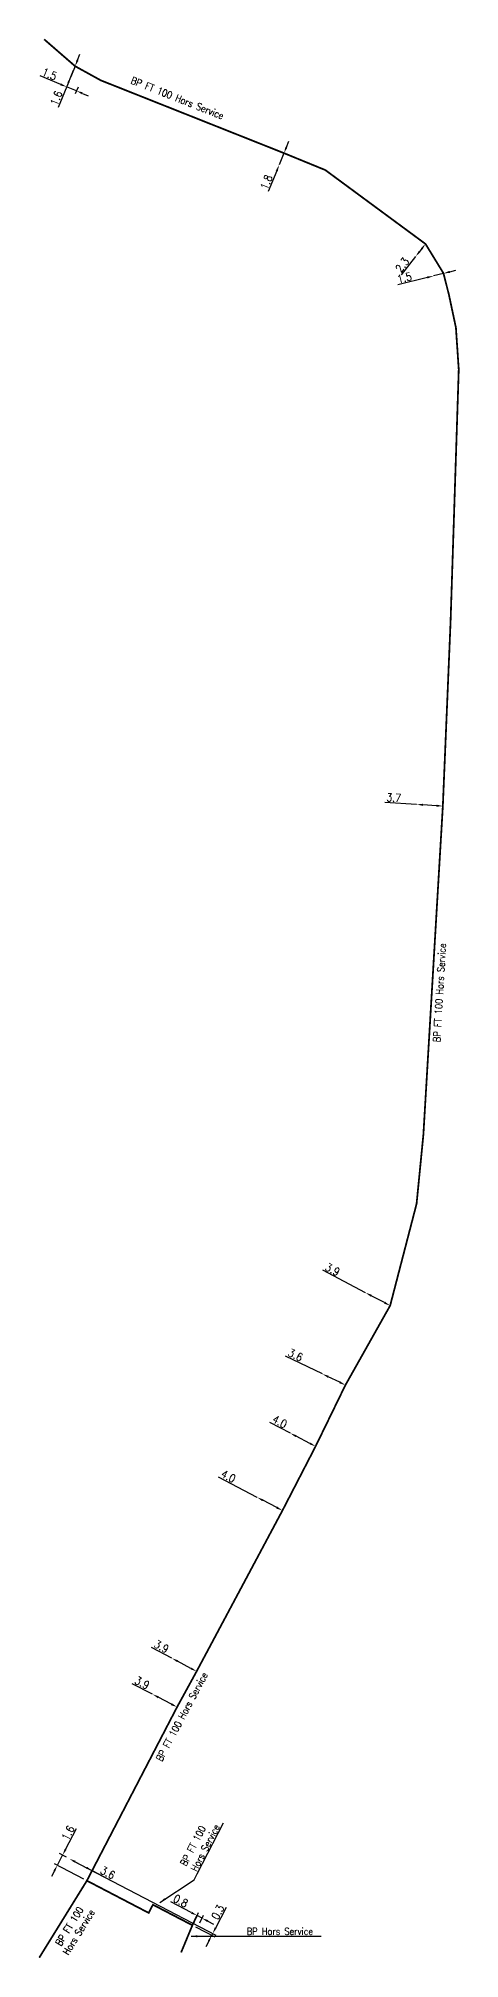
# Model space of a CAD drawing. Header units: millimetres. Extents: x 184000 to 185000, y 127000 to 128000.
# Drawn here: x 183999.9 to 184059.2, y 127730.1 to 128000.1 of the extents above; entities that cross this region are included whole.
import ezdxf
from ezdxf.enums import TextEntityAlignment as Align

# ---------------------------------------------------------------- set-up
doc = ezdxf.new("R2010")
doc.units = ezdxf.units.MM
doc.header["$PDMODE"] = 34
doc.layers.get('DEFPOINTS').update_dxf_attribs({"linetype": 'CONTINUOUS'})
doc.layers.add('L_908', color=5, linetype='CONTINUOUS')
doc.styles.get("Standard").update_dxf_attribs({"font": 'romans.shx', "width": 0.85})
doc.linetypes.add('BP_HS', pattern='A,2,-1,["G",Standard,S=0.85,R=0,X=-0.27,Y=-0.4],-1', length=4)
doc.dimstyles.get("Standard").update_dxf_attribs({"dimtxt": 1.5, "dimasz": 1.2, "dimexe": 0.625, "dimexo": 0.625, "dimgap": 0.25, "dimtad": 1, "dimdec": 1, "dimzin": 0, "dimdsep": 46, "dimtxsty": 'Standard', "dimcen": -0.5, "dimadec": 0, "dimazin": 0, "dimtfac": 1, "dimtdec": 1, "dimtmove": 0, "dimatfit": 3, "dimfxl": 0, "dimtolj": 1, "dimtzin": 0, "dimarcsym": 0})

# ---------------------------------------------------------------- blocks, each defined once
blk = doc.blocks.new('*D29')
at = {"layer": 'DEFPOINTS', "color": 0, "linetype": 'Continuous', "ltscale": 0.5, "transparency": 16777216}
for p in [(184004.26, 127744.14), (184004.26, 127744.14), (184006.71, 127741.06)]:
    blk.add_point(p, dxfattribs=at)
at = {"layer": 'L_908', "color": 0, "linetype": 'Continuous', "lineweight": -2, "ltscale": 0.5, "transparency": 16777216}
for p, q in [((184005.05, 127743.72), (184006.65, 127742.89)), ((184006.93, 127741.47), (184007.67, 127742.89)), ((184007.45, 127742.48), (184010.36, 127740.96))]:
    blk.add_line(p, q, dxfattribs=at)
at = {"layer": 'L_908', "color": 0, "linetype": 'Continuous', "ltscale": 0.5, "transparency": 16777216}
for points in [[(184005.12, 127743.86), (184004.98, 127743.59), (184004.26, 127744.14)], [(184006.72, 127743.03), (184006.58, 127742.76), (184007.45, 127742.48)]]:
    blk.add_solid(points, dxfattribs=at)
at = {"layer": 'L_908', "color": 0, "linetype": 'Continuous', "ltscale": 0.5, "transparency": 16777216, "insert": (184009.65, 127742.18), "char_height": 1.125, "attachment_point": 5, "rotation": 332.5021}
blk.add_mtext('\\A1;3.6', dxfattribs=at)
blk = doc.blocks.new('*D30')
at = {"layer": 'DEFPOINTS', "color": 0, "linetype": 'Continuous', "ltscale": 0.5, "transparency": 16777216}
for p in [(184003.28, 127744.65), (184004.26, 127744.14), (184006.71, 127741.06)]:
    blk.add_point(p, dxfattribs=at)
at = {"layer": 'L_908', "color": 0, "linetype": 'Continuous', "lineweight": -2, "ltscale": 0.5, "transparency": 16777216}
for p, q in [((184003.7, 127745.44), (184005.25, 127748.42)), ((184002.55, 127743.23), (184003.28, 127744.65)), ((184003.84, 127744.36), (184002.87, 127744.86)), ((184002.13, 127742.43), (184001.71, 127741.63)), ((184006.29, 127741.28), (184002.13, 127743.44))]:
    blk.add_line(p, q, dxfattribs=at)
at = {"layer": 'L_908', "color": 0, "linetype": 'Continuous', "ltscale": 0.5, "transparency": 16777216}
for points in [[(184003.57, 127745.51), (184003.83, 127745.38), (184003.28, 127744.65)], [(184002, 127742.5), (184002.26, 127742.36), (184002.55, 127743.23)]]:
    blk.add_solid(points, dxfattribs=at)
at = {"layer": 'L_908', "color": 0, "linetype": 'Continuous', "ltscale": 0.5, "transparency": 16777216, "insert": (184004.06, 127747.77), "char_height": 1.125, "attachment_point": 5, "rotation": 62.5021}
blk.add_mtext('\\A1;1.6', dxfattribs=at)
blk = doc.blocks.new('*D31')
at = {"layer": 'DEFPOINTS', "color": 0, "linetype": 'Continuous', "ltscale": 0.5, "transparency": 16777216}
for p in [(184004.26, 127744.14), (184021.57, 127734.79), (184024.43, 127733.64)]:
    blk.add_point(p, dxfattribs=at)
at = {"layer": 'L_908', "color": 0, "linetype": 'Continuous', "lineweight": -2, "ltscale": 0.5, "transparency": 16777216}
for p, q in [((184004.67, 127743.92), (184024.85, 127733.42)), ((184024.85, 127734.44), (184026.36, 127737.35)), ((184021.99, 127734.57), (184024.71, 127733.16)), ((184024.29, 127733.37), (184024.43, 127733.64)), ((184023.88, 127732.57), (184023.46, 127731.78))]:
    blk.add_line(p, q, dxfattribs=at)
at = {"layer": 'L_908', "color": 0, "linetype": 'Continuous', "ltscale": 0.5, "transparency": 16777216}
for points in [[(184024.71, 127734.51), (184024.98, 127734.37), (184024.43, 127733.64)], [(184023.74, 127732.64), (184024.01, 127732.51), (184024.29, 127733.37)]]:
    blk.add_solid(points, dxfattribs=at)
at = {"layer": 'L_908', "color": 0, "linetype": 'Continuous', "ltscale": 0.5, "transparency": 16777216, "insert": (184025.15, 127736.64), "char_height": 1.125, "attachment_point": 5, "rotation": 62.5021}
blk.add_mtext('\\A1;0.3', dxfattribs=at)
blk = doc.blocks.new('*D32')
at = {"layer": 'DEFPOINTS', "color": 0, "linetype": 'Continuous', "ltscale": 0.5, "transparency": 16777216}
for p in [(184021.71, 127735.05), (184022.42, 127734.68), (184022.93, 127735.79)]:
    blk.add_point(p, dxfattribs=at)
at = {"layer": 'L_908', "color": 0, "linetype": 'Continuous', "lineweight": -2, "ltscale": 0.5, "transparency": 16777216}
for p, q in [((184021.42, 127736.58), (184018.51, 127738.09)), ((184021.91, 127735.48), (184022.42, 127736.59)), ((184022.93, 127735.79), (184022.22, 127736.16)), ((184022.62, 127735.11), (184023.13, 127736.22)), ((184023.73, 127735.38), (184024.53, 127734.96))]:
    blk.add_line(p, q, dxfattribs=at)
at = {"layer": 'L_908', "color": 0, "linetype": 'Continuous', "ltscale": 0.5, "transparency": 16777216}
for points in [[(184021.49, 127736.71), (184021.35, 127736.44), (184022.22, 127736.16)], [(184023.8, 127735.51), (184023.66, 127735.24), (184022.93, 127735.79)]]:
    blk.add_solid(points, dxfattribs=at)
at = {"layer": 'L_908', "color": 0, "linetype": 'Continuous', "ltscale": 0.5, "transparency": 16777216, "insert": (184019.92, 127738.21), "char_height": 1.125, "attachment_point": 5, "rotation": 332.5021}
blk.add_mtext('\\A1;0.8', dxfattribs=at)
blk = doc.blocks.new('*D33')
at = {"layer": 'DEFPOINTS', "color": 0, "linetype": 'Continuous', "ltscale": 0.5, "transparency": 16777216}
for p in [(184015.97, 127767.27), (184015.97, 127767.27), (184019.41, 127765.47)]:
    blk.add_point(p, dxfattribs=at)
at = {"layer": 'L_908', "color": 0, "linetype": 'Continuous', "lineweight": -2, "ltscale": 0.5, "transparency": 16777216}
for p, q in [((184015.97, 127767.27), (184013.1, 127768.76)), ((184018.61, 127765.89), (184016.77, 127766.85))]:
    blk.add_line(p, q, dxfattribs=at)
at = {"layer": 'L_908', "color": 0, "linetype": 'Continuous', "ltscale": 0.5, "transparency": 16777216}
for points in [[(184016.84, 127766.98), (184016.7, 127766.72), (184015.97, 127767.27)], [(184018.68, 127766.02), (184018.54, 127765.75), (184019.41, 127765.47)]]:
    blk.add_solid(points, dxfattribs=at)
at = {"layer": 'L_908', "color": 0, "linetype": 'Continuous', "ltscale": 0.5, "transparency": 16777216, "insert": (184014.49, 127768.89), "char_height": 1.125, "attachment_point": 5, "rotation": 332.4244}
blk.add_mtext('\\A1;3.9', dxfattribs=at)
blk = doc.blocks.new('*D34')
at = {"layer": 'DEFPOINTS', "color": 0, "linetype": 'Continuous', "ltscale": 0.5, "transparency": 16777216}
for p in [(184018.68, 127772.34), (184018.68, 127772.34), (184022.16, 127770.49)]:
    blk.add_point(p, dxfattribs=at)
at = {"layer": 'L_908', "color": 0, "linetype": 'Continuous', "lineweight": -2, "ltscale": 0.5, "transparency": 16777216}
for p, q in [((184018.68, 127772.34), (184015.83, 127773.87)), ((184021.37, 127770.91), (184019.48, 127771.92))]:
    blk.add_line(p, q, dxfattribs=at)
at = {"layer": 'L_908', "color": 0, "linetype": 'Continuous', "ltscale": 0.5, "transparency": 16777216}
for points in [[(184019.55, 127772.05), (184019.41, 127771.79), (184018.68, 127772.34)], [(184021.44, 127771.04), (184021.29, 127770.78), (184022.16, 127770.49)]]:
    blk.add_solid(points, dxfattribs=at)
at = {"layer": 'L_908', "color": 0, "linetype": 'Continuous', "ltscale": 0.5, "transparency": 16777216, "insert": (184017.22, 127773.98), "char_height": 1.125, "attachment_point": 5, "rotation": 331.8753}
blk.add_mtext('\\A1;3.9', dxfattribs=at)
blk = doc.blocks.new('*D35')
at = {"layer": 'DEFPOINTS', "color": 0, "linetype": 'Continuous', "ltscale": 0.5, "transparency": 16777216}
for p in [(184030.7, 127794.96), (184030.7, 127794.96), (184034.25, 127793.11)]:
    blk.add_point(p, dxfattribs=at)
at = {"layer": 'L_908', "color": 0, "linetype": 'Continuous', "lineweight": -2, "ltscale": 0.5, "transparency": 16777216}
for p, q in [((184030.7, 127794.96), (184025.23, 127797.82)), ((184033.45, 127793.53), (184031.5, 127794.55))]:
    blk.add_line(p, q, dxfattribs=at)
at = {"layer": 'L_908', "color": 0, "linetype": 'Continuous', "ltscale": 0.5, "transparency": 16777216}
for points in [[(184031.57, 127794.68), (184031.43, 127794.41), (184030.7, 127794.96)], [(184033.52, 127793.66), (184033.38, 127793.39), (184034.25, 127793.11)]]:
    blk.add_solid(points, dxfattribs=at)
at = {"layer": 'L_908', "color": 0, "linetype": 'Continuous', "ltscale": 0.5, "transparency": 16777216, "insert": (184026.63, 127797.93), "char_height": 1.125, "attachment_point": 5, "rotation": 332.4304}
blk.add_mtext('\\A1;4.0', dxfattribs=at)
blk = doc.blocks.new('*D36')
at = {"layer": 'DEFPOINTS', "color": 0, "linetype": 'Continuous', "ltscale": 0.5, "transparency": 16777216}
for p in [(184035.37, 127803.98), (184035.37, 127803.98), (184038.92, 127802.14)]:
    blk.add_point(p, dxfattribs=at)
at = {"layer": 'L_908', "color": 0, "linetype": 'Continuous', "lineweight": -2, "ltscale": 0.5, "transparency": 16777216}
for p, q in [((184035.37, 127803.98), (184032.46, 127805.49)), ((184038.12, 127802.55), (184036.17, 127803.57))]:
    blk.add_line(p, q, dxfattribs=at)
at = {"layer": 'L_908', "color": 0, "linetype": 'Continuous', "ltscale": 0.5, "transparency": 16777216}
for points in [[(184036.24, 127803.7), (184036.1, 127803.43), (184035.37, 127803.98)], [(184038.19, 127802.68), (184038.06, 127802.42), (184038.92, 127802.14)]]:
    blk.add_solid(points, dxfattribs=at)
at = {"layer": 'L_908', "color": 0, "linetype": 'Continuous', "ltscale": 0.5, "transparency": 16777216, "insert": (184033.87, 127805.61), "char_height": 1.125, "attachment_point": 5, "rotation": 332.5507}
blk.add_mtext('\\A1;4.0', dxfattribs=at)
blk = doc.blocks.new('*D37')
at = {"layer": 'DEFPOINTS', "color": 0, "linetype": 'Continuous', "ltscale": 0.5, "transparency": 16777216}
for p in [(184039.88, 127812.32), (184039.88, 127812.32), (184043.12, 127810.75)]:
    blk.add_point(p, dxfattribs=at)
at = {"layer": 'L_908', "color": 0, "linetype": 'Continuous', "lineweight": -2, "ltscale": 0.5, "transparency": 16777216}
for p, q in [((184039.88, 127812.32), (184034.69, 127814.82)), ((184042.31, 127811.14), (184040.69, 127811.92))]:
    blk.add_line(p, q, dxfattribs=at)
at = {"layer": 'L_908', "color": 0, "linetype": 'Continuous', "ltscale": 0.5, "transparency": 16777216}
for points in [[(184040.76, 127812.06), (184040.63, 127811.79), (184039.88, 127812.32)], [(184042.38, 127811.28), (184042.25, 127811.01), (184043.12, 127810.75)]]:
    blk.add_solid(points, dxfattribs=at)
at = {"layer": 'L_908', "color": 0, "linetype": 'Continuous', "ltscale": 0.5, "transparency": 16777216, "insert": (184036.09, 127814.98), "char_height": 1.125, "attachment_point": 5, "rotation": 334.25}
blk.add_mtext('\\A1;3.6', dxfattribs=at)
blk = doc.blocks.new('*D38')
at = {"layer": 'DEFPOINTS', "color": 0, "linetype": 'Continuous', "ltscale": 0.5, "transparency": 16777216}
for p in [(184045.96, 127823.74), (184045.96, 127823.74), (184049.42, 127821.93)]:
    blk.add_point(p, dxfattribs=at)
at = {"layer": 'L_908', "color": 0, "linetype": 'Continuous', "lineweight": -2, "ltscale": 0.5, "transparency": 16777216}
for p, q in [((184045.96, 127823.74), (184039.93, 127826.89)), ((184048.62, 127822.35), (184046.76, 127823.32))]:
    blk.add_line(p, q, dxfattribs=at)
at = {"layer": 'L_908', "color": 0, "linetype": 'Continuous', "ltscale": 0.5, "transparency": 16777216}
for points in [[(184046.83, 127823.45), (184046.69, 127823.19), (184045.96, 127823.74)], [(184048.69, 127822.48), (184048.55, 127822.21), (184049.42, 127821.93)]]:
    blk.add_solid(points, dxfattribs=at)
at = {"layer": 'L_908', "color": 0, "linetype": 'Continuous', "ltscale": 0.5, "transparency": 16777216, "insert": (184041.31, 127827.01), "char_height": 1.125, "attachment_point": 5, "rotation": 332.415}
blk.add_mtext('\\A1;3.9', dxfattribs=at)
blk = doc.blocks.new('*D39')
at = {"layer": 'DEFPOINTS', "color": 0, "linetype": 'Continuous', "ltscale": 0.5, "transparency": 16777216}
for p in [(184053.14, 127892.4), (184053.14, 127892.4), (184056.84, 127892.17)]:
    blk.add_point(p, dxfattribs=at)
at = {"layer": 'L_908', "color": 0, "linetype": 'Continuous', "lineweight": -2, "ltscale": 0.5, "transparency": 16777216}
for p, q in [((184053.14, 127892.4), (184048.68, 127892.68)), ((184055.94, 127892.23), (184054.04, 127892.35))]:
    blk.add_line(p, q, dxfattribs=at)
at = {"layer": 'L_908', "color": 0, "linetype": 'Continuous', "ltscale": 0.5, "transparency": 16777216}
for points in [[(184054.05, 127892.5), (184054.03, 127892.2), (184053.14, 127892.4)], [(184055.95, 127892.38), (184055.93, 127892.08), (184056.84, 127892.17)]]:
    blk.add_solid(points, dxfattribs=at)
at = {"layer": 'L_908', "color": 0, "linetype": 'Continuous', "ltscale": 0.5, "transparency": 16777216, "insert": (184049.92, 127893.35), "char_height": 1.125, "attachment_point": 5, "rotation": 356.4578}
blk.add_mtext('\\A1;3.7', dxfattribs=at)
blk = doc.blocks.new('*D40')
at = {"layer": 'DEFPOINTS', "color": 0, "linetype": 'Continuous', "ltscale": 0.5, "transparency": 16777216}
for p in [(184053.01, 127969.45), (184053.01, 127969.45), (184054.4, 127971.22)]:
    blk.add_point(p, dxfattribs=at)
at = {"layer": 'L_908', "color": 0, "linetype": 'Continuous', "lineweight": -2, "ltscale": 0.5, "transparency": 16777216}
for p, q in [((184053.01, 127969.45), (184050.98, 127966.88)), ((184053.84, 127970.51), (184053.56, 127970.16))]:
    blk.add_line(p, q, dxfattribs=at)
at = {"layer": 'L_908', "color": 0, "linetype": 'Continuous', "ltscale": 0.5, "transparency": 16777216}
for points in [[(184053.45, 127970.25), (184053.68, 127970.07), (184053.01, 127969.45)], [(184053.73, 127970.61), (184053.96, 127970.42), (184054.4, 127971.22)]]:
    blk.add_solid(points, dxfattribs=at)
at = {"layer": 'L_908', "color": 0, "linetype": 'Continuous', "ltscale": 0.5, "transparency": 16777216, "insert": (184051.13, 127968.27), "char_height": 1.125, "attachment_point": 5, "rotation": 51.8215}
blk.add_mtext('\\A1;2.3', dxfattribs=at)
blk = doc.blocks.new('*D41')
at = {"layer": 'DEFPOINTS', "color": 0, "linetype": 'Continuous', "ltscale": 0.5, "transparency": 16777216}
for p in [(184033.79, 127982.33), (184033.79, 127982.33), (184034.47, 127983.99)]:
    blk.add_point(p, dxfattribs=at)
at = {"layer": 'L_908', "color": 0, "linetype": 'Continuous', "lineweight": -2, "ltscale": 0.5, "transparency": 16777216}
for p, q in [((184034.81, 127984.83), (184035.15, 127985.66)), ((184034.47, 127983.99), (184033.79, 127982.33)), ((184033.45, 127981.49), (184032.26, 127978.58))]:
    blk.add_line(p, q, dxfattribs=at)
at = {"layer": 'L_908', "color": 0, "linetype": 'Continuous', "ltscale": 0.5, "transparency": 16777216}
for points in [[(184034.67, 127984.88), (184034.95, 127984.77), (184034.47, 127983.99)], [(184033.31, 127981.55), (184033.59, 127981.44), (184033.79, 127982.33)]]:
    blk.add_solid(points, dxfattribs=at)
at = {"layer": 'L_908', "color": 0, "linetype": 'Continuous', "ltscale": 0.5, "transparency": 16777216, "insert": (184031.99, 127979.91), "char_height": 1.125, "attachment_point": 5, "rotation": 67.8295}
blk.add_mtext('\\A1;1.8', dxfattribs=at)
blk = doc.blocks.new('*D42')
at = {"layer": 'DEFPOINTS', "color": 0, "linetype": 'Continuous', "ltscale": 0.5, "transparency": 16777216}
for p in [(184004.98, 127996.04), (184005.64, 127993.7), (184005.25, 127992.74)]:
    blk.add_point(p, dxfattribs=at)
at = {"layer": 'L_908', "color": 0, "linetype": 'Continuous', "lineweight": -2, "ltscale": 0.5, "transparency": 16777216}
for p, q in [((184004.8, 127995.61), (184003.68, 127992.88)), ((184003.03, 127993.65), (184000.12, 127994.84)), ((184005.25, 127992.74), (184003.86, 127993.31)), ((184005.46, 127993.27), (184005.07, 127992.31)), ((184006.08, 127992.4), (184006.91, 127992.06))]:
    blk.add_line(p, q, dxfattribs=at)
at = {"layer": 'L_908', "color": 0, "linetype": 'Continuous', "ltscale": 0.5, "transparency": 16777216}
for points in [[(184003.08, 127993.79), (184002.97, 127993.51), (184003.86, 127993.31)], [(184006.14, 127992.54), (184006.02, 127992.26), (184005.25, 127992.74)]]:
    blk.add_solid(points, dxfattribs=at)
at = {"layer": 'L_908', "color": 0, "linetype": 'Continuous', "ltscale": 0.5, "transparency": 16777216, "insert": (184001.44, 127995.11), "char_height": 1.125, "attachment_point": 5, "rotation": 337.7542}
blk.add_mtext('\\A1;1.5', dxfattribs=at)
blk = doc.blocks.new('*D43')
at = {"layer": 'DEFPOINTS', "color": 0, "linetype": 'Continuous', "ltscale": 0.5, "transparency": 16777216}
for p in [(184005.05, 127996.22), (184004.45, 127994.74), (184004.45, 127994.74)]:
    blk.add_point(p, dxfattribs=at)
at = {"layer": 'L_908', "color": 0, "linetype": 'Continuous', "lineweight": -2, "ltscale": 0.5, "transparency": 16777216}
for p, q in [((184005.05, 127996.22), (184004.45, 127994.74)), ((184005.39, 127997.06), (184005.73, 127997.89)), ((184004.1, 127993.91), (184002.67, 127990.4))]:
    blk.add_line(p, q, dxfattribs=at)
at = {"layer": 'L_908', "color": 0, "linetype": 'Continuous', "ltscale": 0.5, "transparency": 16777216}
for points in [[(184005.25, 127997.11), (184005.53, 127997), (184005.05, 127996.22)], [(184003.97, 127993.97), (184004.24, 127993.85), (184004.45, 127994.74)]]:
    blk.add_solid(points, dxfattribs=at)
at = {"layer": 'L_908', "color": 0, "linetype": 'Continuous', "ltscale": 0.5, "transparency": 16777216, "insert": (184002.4, 127991.73), "char_height": 1.125, "attachment_point": 5, "rotation": 67.7542}
blk.add_mtext('\\A1;1.6', dxfattribs=at)
blk = doc.blocks.new('*D46')
at = {"layer": 'DEFPOINTS', "color": 0, "linetype": 'Continuous', "ltscale": 0.5, "transparency": 16777216}
for p in [(184055.53, 127966.72), (184055.53, 127966.72), (184056.94, 127967.08)]:
    blk.add_point(p, dxfattribs=at)
at = {"layer": 'L_908', "color": 0, "linetype": 'Continuous', "lineweight": -2, "ltscale": 0.5, "transparency": 16777216}
for p, q in [((184054.66, 127966.5), (184050.52, 127965.46)), ((184056.94, 127967.08), (184055.53, 127966.72)), ((184057.81, 127967.3), (184058.68, 127967.52))]:
    blk.add_line(p, q, dxfattribs=at)
at = {"layer": 'L_908', "color": 0, "linetype": 'Continuous', "ltscale": 0.5, "transparency": 16777216}
for points in [[(184054.62, 127966.65), (184054.69, 127966.36), (184055.53, 127966.72)], [(184057.77, 127967.44), (184057.85, 127967.15), (184056.94, 127967.08)]]:
    blk.add_solid(points, dxfattribs=at)
at = {"layer": 'L_908', "color": 0, "linetype": 'Continuous', "ltscale": 0.5, "transparency": 16777216, "insert": (184051.43, 127966.46), "char_height": 1.125, "attachment_point": 5, "rotation": 14.1721}
blk.add_mtext('\\A1;1.5', dxfattribs=at)

msp = doc.modelspace()

# ---------------------------------------------------------------- linework, layer by layer
at = {"layer": 'L_908', "linetype": 'BP_HS', "ltscale": 0.5, "const_width": 0.25, "flags": 128}
for points in [[(184000.69, 128000), (184005.05, 127996.22), (184008.66, 127994.23), (184034.47, 127983.99), (184040.29, 127981.61), (184054.4, 127971.22), (184056.94, 127967.08), (184057.72, 127963.97), (184058.68, 127959.46), (184059.08, 127953.57), (184057.93, 127918.14), (184056.84, 127892.17), (184054.1, 127845.96), (184053.14, 127836.23), (184049.42, 127821.93), (184043.12, 127810.75), (184038.92, 127802.14), (184034.25, 127793.11), (184022.16, 127770.49), (184019.41, 127765.47), (184006.71, 127741.06), (184000, 127730.23)], [(184019.98, 127730.97), (184021.57, 127734.79), (184022.22, 127736.16)]]:
    msp.add_lwpolyline(points, dxfattribs=at)
at = {"layer": 'L_908', "linetype": 'BP_HS', "ltscale": 0.5, "const_width": 0.25}
msp.add_lwpolyline([(184006.71, 127741.06), (184015.41, 127736.53), (184016.01, 127737.68), (184021.57, 127734.79)], dxfattribs=at)

# ---------------------------------------------------------------- texts
at = {"layer": 'L_908', "linetype": 'BP_HS', "ltscale": 0.5, "width": 0.85}
for s, rotation, p in [('BP FT 100 Hors Service', 338.3552, (184019.47, 127991.76)), ('BP FT 100 Hors Service', 86.617, (184056.35, 127865.92)), ('BP FT 100 Hors Service', 62.0739, (184020.06, 127764.13)), ('BP FT 100', 58.2191, (184004.24, 127734.64)), ('Hors Service', 58.2191, (184005.54, 127733.84))]:
    msp.add_text(s, height=1, rotation=rotation, dxfattribs=at).set_placement(p, align=Align.MIDDLE)
at = {"layer": 'L_908', "linetype": 'Continuous', "insert": (184020.98, 127742.86), "char_height": 1, "attachment_point": 4, "rotation": 62.6623}
msp.add_mtext('BP FT 100\\PHors Service', dxfattribs=at)
at = {"layer": 'L_908', "linetype": 'Continuous', "insert": (184029.23, 127733.94), "char_height": 1, "attachment_point": 4}
msp.add_mtext('BP Hors Service', dxfattribs=at)

# ---------------------------------------------------------------- dimensions: what is measured, and where the dimension line sits
at = {"layer": 'L_908', "linetype": 'Continuous', "ltscale": 0.5}
for base, p1, p2, angle, picture, middle in [((184005.25, 127992.74), (184004.98, 127996.04), (184005.64, 127993.7), 157.7542, '*D42', (184001.16, 127994.42)), ((184004.45, 127994.74), (184005.05, 127996.22), (184004.45, 127994.74), 67.7542, '*D43', (184003.09, 127991.44)), ((184033.79, 127982.33), (184034.47, 127983.99), (184033.79, 127982.33), 67.8295, '*D41', (184032.69, 127979.62)), ((184053.01, 127969.45), (184054.4, 127971.22), (184053.01, 127969.45), 51.8215, '*D40', (184051.72, 127967.81)), ((184055.53, 127966.72), (184056.94, 127967.08), (184055.53, 127966.72), 14.1721, '*D46', (184051.61, 127965.73)), ((184053.14, 127892.4), (184056.84, 127892.17), (184053.14, 127892.4), 356.4578, '*D39', (184049.87, 127892.61)), ((184045.96, 127823.74), (184049.42, 127821.93), (184045.96, 127823.74), 332.415, '*D38', (184040.96, 127826.35)), ((184039.88, 127812.32), (184043.12, 127810.75), (184039.88, 127812.32), 334.25, '*D37', (184035.76, 127814.3)), ((184035.37, 127803.98), (184038.92, 127802.14), (184035.37, 127803.98), 332.5507, '*D36', (184033.52, 127804.94)), ((184030.7, 127794.96), (184034.25, 127793.11), (184030.7, 127794.96), 332.4304, '*D35', (184026.29, 127797.27)), ((184018.68, 127772.34), (184022.16, 127770.49), (184018.68, 127772.34), 331.8753, '*D34', (184016.86, 127773.32)), ((184015.97, 127767.27), (184019.41, 127765.47), (184015.97, 127767.27), 332.4244, '*D33', (184014.14, 127768.22)), ((184003.28, 127744.65), (184006.71, 127741.06), (184004.26, 127744.14), 242.5021, '*D30', (184004.73, 127747.42)), ((184004.26, 127744.14), (184006.71, 127741.06), (184004.26, 127744.14), 332.5021, '*D29', (184009.3, 127741.51)), ((184024.43, 127733.64), (184021.57, 127734.79), (184004.26, 127744.14), 242.5021, '*D31', (184025.81, 127736.29)), ((184022.93, 127735.79), (184021.71, 127735.05), (184022.42, 127734.68), 152.5021, '*D32', (184019.57, 127737.54))]:
    dim = msp.add_linear_dim(base=base, p1=p1, p2=p2, angle=angle, dimstyle='Standard', override={"dimscale": 0.75}, dxfattribs=at)
    dim.commit()
    dim.dimension.update_dxf_attribs({"geometry": picture, "text_midpoint": middle, "dimtype": 160})

# ---------------------------------------------------------------- leaders
at = {"layer": 'L_908', "linetype": 'Continuous', "annotation_type": 0, "has_hookline": 1, "hookline_direction": 0, "text_width": 7.93, "horizontal_direction": (0.459233, 0.888316, 0)}
msp.add_leader([(184016.97, 127737.98), (184021.83, 127741.2), (184022.24, 127742)], dimstyle='Standard', override={"dimscale": 0.75}, dxfattribs=at)
at = {"layer": 'L_908', "linetype": 'Continuous', "annotation_type": 0, "has_hookline": 1, "hookline_direction": 0, "text_width": 10.48}
msp.add_leader([(184021.38, 127733.24), (184029.05, 127733.25)], dimstyle='Standard', override={"dimscale": 0.75}, dxfattribs=at)

doc.saveas('drawing.dxf')
